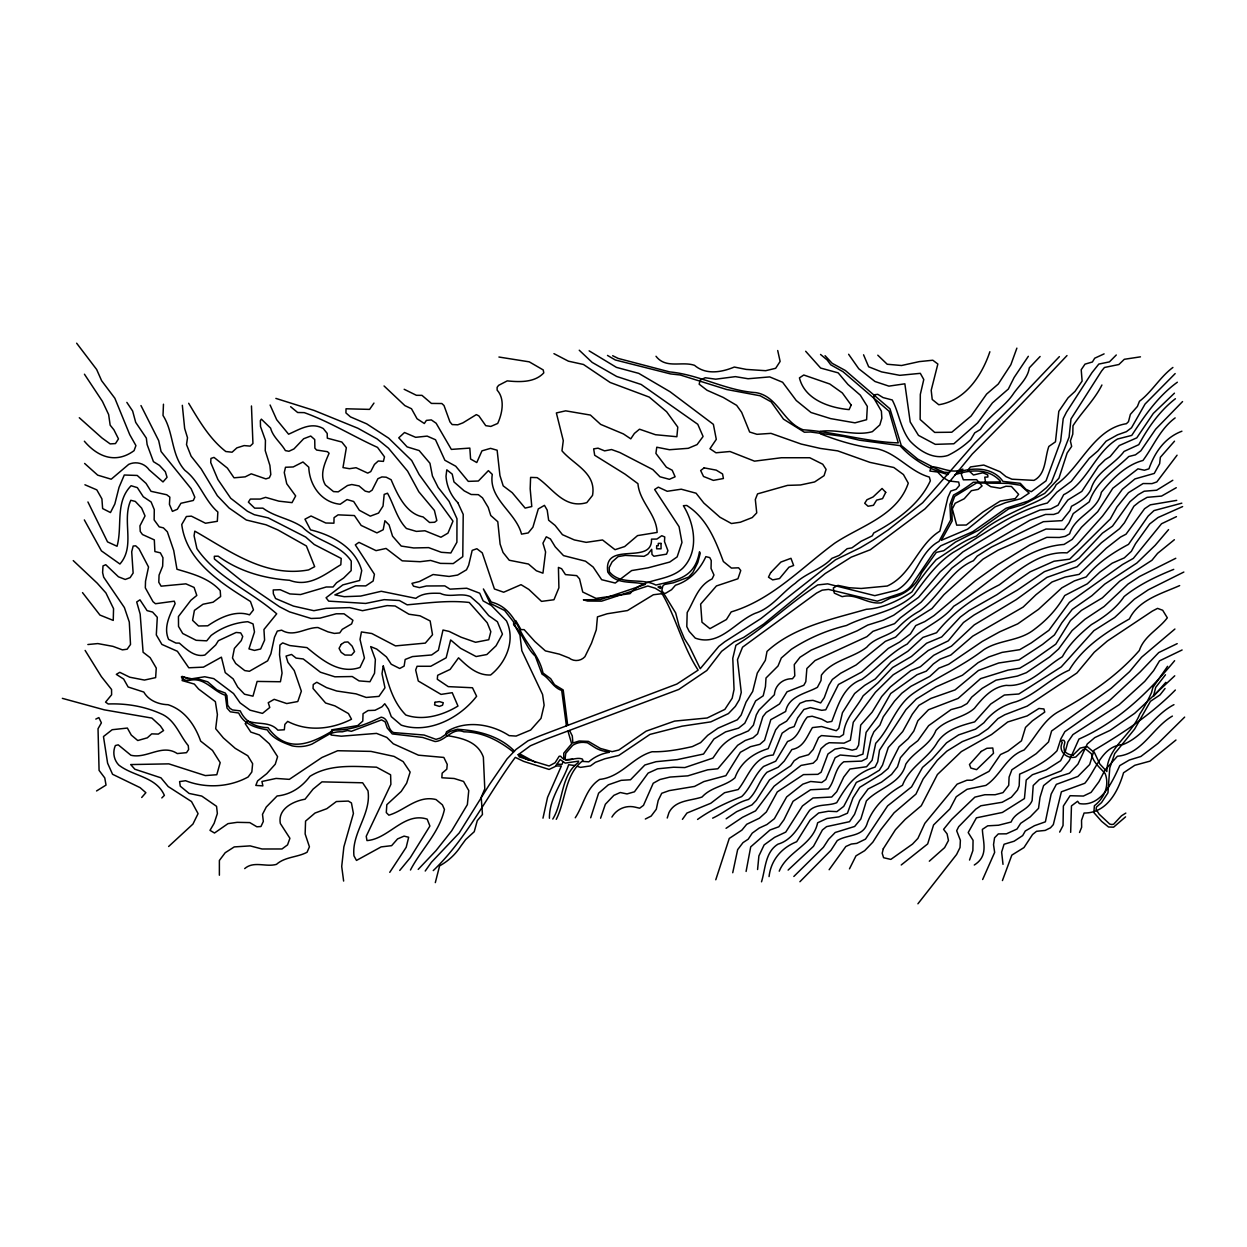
<?xml version="1.0" encoding="UTF-8"?>
<svg xmlns="http://www.w3.org/2000/svg" width="1247" height="1247" viewBox="0 0 1247 1247"><rect width="100%" height="100%" fill="white"/><g stroke="black" fill="none" stroke-linecap="round" stroke-linejoin="round"><path stroke-width="1.5" d="M1070.659 832.341L1071.454 805.905L1077.611 801.275L1079.325 803.567C1101.304 807.355 1112.246 781.744 1119.79 765.596L1129.346 760.015L1140.849 756.477L1158.011 743.399L1184.65 717.103M163.466 404.215L163.014 415.485C173.894 432.319 171.01 455.311 184.946 470.415C199.567 481.295 204.243 500.218 217.866 512.003L217.321 521.308L205.506 523.241L191.383 516.149L186.395 516.507L181.75 524.519C186.504 561.774 221.467 583.175 250.444 601.475L253.468 609.892L249.525 614.849C235.06 609.986 219.597 617.701 207.766 625.807L198.522 625.994L192.584 620.336L194.407 610.375L203.027 604.234L213.081 602.207L220.641 596.534L220.205 590.564C208.779 578.031 192.49 573.838 176.965 569.255L173.723 550.504L167.332 531.783L163.419 527.871L159.211 526.858L154.145 519.905L154.285 509.633L151.105 501.964L143.28 496.742L137.341 487.624L131.106 485.738C114.864 502.182 122.611 526.14 117.047 546.264L107.538 541.899L87.929 501.964M757.584 869.518L758.893 855.91L764.13 844.92L774.605 837.345L785.735 832.108L802.429 805.967L812.997 798.002L831.733 797.02L836.737 791.705L843.751 777.037L849.924 769.025L866.54 766.749L872.105 760.296L875.721 743.274C890.529 728.045 895.377 705.802 913.428 693.301C936.076 677.495 961.749 666.755 983.665 649.812C998.411 640.085 1017.334 641.27 1031.893 631.185C1045.345 621.505 1056.427 610.219 1064.72 595.536L1087.29 583.83L1099.838 572.155L1112.137 563.223L1124.295 557.877L1131.372 551.33L1135.518 543.723L1149.672 523.974L1157.98 517.552L1182.624 506.578M549.428 818.25C549.148 798.423 562.444 782.695 568.648 764.738L574.664 765.518M746.096 871.45L750.71 846.869L770.007 830.003L778.814 826.777L783.942 819.793L793.061 801.291L810.581 789.756L828.382 788.883C835.163 780.84 834.555 768.308 843.767 761.792L861.599 761.106L866.899 758.394L871.123 738.099L873.851 731.88L879.883 725.162L883.297 716.791L894.504 701.157L901.784 693.27L910.887 686.333L929.779 676.42L938.851 668.174L948.64 664.324L982.293 641.41L999.58 631.87L1017.708 623.874L1038.486 609.362L1061.789 587.883L1074.431 580.899L1086.262 576.893C1097.126 563.036 1112.885 552.67 1128.519 544.362L1148.144 516.087L1154.005 510.584L1181.813 503.165M732.737 872.729L737.647 849.643L742.994 842.629L748.184 839.215L752.237 833.136L759.189 828.086L766.921 824.532L774.371 818.702L786.67 796.911L802.865 784.145L810.644 781.479L821.742 782.493L825.81 779.562L835.147 757.708L840.197 755.012L856.299 756.446L862.94 754.139L866.104 732.348L877.218 717.368L890.717 693.503L916.981 674.752L926.287 671.151L933.333 663.965L940.067 659.18L950.822 655.034L972.738 636.141L1023.148 607.071L1035.992 594.725L1052.016 581.99L1065.125 577.08L1079.154 574.353L1106.292 548.197L1120.461 537.114L1126.041 534.184L1144.59 508.714L1150.358 504.832L1176.732 500.374M542.975 818.172L547.558 797.379L561.337 766.063L555.741 765.907M761.527 881.816C765.502 868.925 765.097 852.122 777.957 844.172C794.09 839.527 800.636 822.646 809.708 810.238C817.486 803.411 827.961 806.31 836.721 802.694C846.37 786.343 854.865 773.234 875.098 767.108L877.732 761.823L879.478 750.242L905.946 709.652L916.327 699.037L936.061 686.879L962.466 675.219L978.1 662.671L988.637 656.998L1002.089 652.384L1019.719 649.687L1031.285 642.906L1048.914 630.296L1069.443 602.332L1122.44 564.564L1133.336 558.391L1161.534 523.756L1176.451 516.648M435.312 882.627L439.614 865.839A58.796 58.796 0 0 0 460.782 846.214L465.645 839.59L474.234 831.718L477.274 820.651L482.464 814.478L481.202 797.332L484.787 788.868L483.368 757.147C477.585 741.03 461.094 738.006 446.769 735.527L445.849 734.202L446.473 731.833C465.302 719.862 491.115 723.79 509.15 735.636L516.102 736.073L530.661 730.025L541.011 718.366L544.128 705.194L542.57 694.485L521.838 650.731L519.968 635.113L514.684 625.308L515.759 620.616L520.997 629.626L524.13 629.626L534.885 641.535L545.391 650.887L559.373 654.161L569.1 658.011A11.582 11.582 0 0 0 584.937 656.67L591.468 643.281L596.284 629.797L597.453 616.875L607.149 613.773L627.49 610.547L653.366 594.757L665.742 593.198L671.572 589.691L675.469 585.217C689.685 580.868 700.035 569.427 705.864 556.645L709.777 557.612L711.242 560.542L711.039 568.461L713.97 574.992L712.115 578.904C698.024 585.576 694.47 600.243 687.191 612.526L686.801 626.602L689.155 631.325L695.265 638.121C719.613 646.912 735.231 621.583 755.261 613.275C771.737 607.99 781.666 592.917 795.29 583.253C806.123 572.95 821.929 569.178 831.858 558.375L839.215 555.398L847.181 548.696L851.872 547.885L861.038 541.307L872.277 535.82L873.726 532.968C896.079 521.012 919.585 504.443 930.356 480.765L929.342 477.055C909.671 471.6 896.842 452.91 876.516 448.671C856.923 446.473 838.576 440.924 820.432 433.847L820.308 431.368C837.672 428.828 855.395 436.403 872.354 431.665L879.852 424.9L881.847 418.119L881.395 411.151L873.601 397.762L874.552 394.769L877.763 394.317L883.094 397.59L892.229 399.96C899.181 413.116 900.521 429.217 910.185 441.235C919.74 451.165 933.567 459.956 947.829 455.467A91.842 91.842 0 0 0 970.727 439.614L974.733 432.865L980.391 429.467C988.887 415.875 1003.461 407.785 1012.642 394.863C1018.3 386.118 1027.746 378.776 1029.321 367.834L1040.107 356.502M590.688 817.798L598.607 793.17L608.38 784.799L621.146 780.341L630.514 779.765L644.87 764.988L656.031 761.699L677.152 759.641L703.526 754.045L713.923 739.035L725.583 731.895L738.567 728.123L744.771 723.244L755.651 700.876L763.195 695.81L765.455 686.598L766.001 678.009L778.019 666.007L781.323 657.98L791.362 649.282A176.715 176.715 0 0 1 846.495 625.495C868.8 614.257 895.408 612.324 914.098 594.601C925.492 579.138 936.746 563.208 953.098 552.499C984.039 534.636 1011.956 511.8 1047.386 503.009L1056.864 492.191L1071.313 481.326L1089.317 458.288L1097.952 450.868L1106.105 441.189L1117.53 434.829L1126.384 431.68L1131.512 427.768L1145.073 404.028L1175.157 373.601M769.056 876.579C770.989 859.962 781.542 847.804 796.677 841.709L810.114 820.167L818.671 812.966L828.413 811.236L836.893 811.626L843.736 806.373L856.346 782.399L867.818 777.224L879.353 770.225L882.533 765.097L888.285 747.514L902.719 731.568L912.305 714.188L918.977 705.334L930.886 698.414L955.062 689.903L978.427 670.481L998.691 662.999L1018.893 659.959L1042.586 644.403L1054.416 634.957L1061.852 622.767L1072.264 609.378L1091.858 595.723L1104.795 584.079L1136.843 563.052L1155.158 545.344L1168.564 529.616M715.778 879.774L729.261 838.436L741.903 830.112L746.704 824.298L759.439 818.172L766.328 812L777.286 791.923L803.473 774.605L817.861 774.34L821.149 772.205L827.961 753.983L835.022 749.073L842.473 747.81L852.215 750.164L856.486 748.995L858.606 745.16L860.695 725.099L872.121 712.177L881.738 696.481L890.374 686.879L910.715 670.715L920.426 666.709L933.707 655.298L951.461 646.149L974.281 624.856L1016.196 599.651L1046.966 577.361L1077.143 566.699L1101.413 542.757L1119.619 528.666L1124.389 522.852L1133.928 506.173L1139.15 501.995L1147.131 497.335L1161.565 496.072L1176.264 487.717M600.586 818.203L605.356 804.268L613.883 795.337L620.273 792.515L627.007 793.934L634.458 791.798L648.128 773.093L657.559 768.822L673.567 767.232L684.837 767.575L712.941 758.067L718.662 749.806A44.113 44.113 0 0 1 740.219 734.421L748.371 730.882L753.406 725.162L756.321 714.89L759.002 710.073L774.387 694.75C774.979 685.164 782.991 678.446 792.468 678.742L794.791 675.858L794.277 664.604L799.982 657.278L811.329 650.03L857.032 630.888L867.772 625.059L883.281 620.195L893.694 615.223L918.525 597.375L940.067 571.952L962.855 551.922L1012.408 521.838L1040.014 510.023L1050.691 509.01L1058.08 505.191L1063.691 494.685C1087.478 482.901 1094.539 452.91 1117.515 439.022L1131.762 435.39C1144.465 415.952 1158.042 396.125 1177.355 382.221M969.527 860.056L972.878 850.579L973.065 840.322L968.186 832.56L976.432 817.829L1002.37 812.452L1024.426 798.563L1026.219 780.014L1032.422 774.714L1046.139 769.945L1060.605 760.717L1065.374 751.146L1067.9 741.965L1072.919 734.608L1119.245 704.633L1144.73 681.408L1153.615 670.668L1159.523 660.863L1182.109 649.968M1016.882 348.131L1010.849 364.748L998.255 384.045L986.611 394.083L971.07 416.062L951.788 432.226L934.689 432.413L920.146 419.506L920.317 394.426L923.778 379.524L920.317 373.336L899.757 375.331L881.567 371.887L868.66 366.789L863.563 354.803M1002.432 880.569L1011.831 855.115L1023.958 847.586L1032.578 834.477L1036.538 831.297L1045.173 830.424L1050.473 827.805L1053.325 824.61L1061.384 791.798L1084.812 783.287C1096.362 769.555 1101.802 745.924 1123.017 744.521C1143.717 736.4 1154.426 714.718 1173.957 704.664M563.192 761.605L562.007 764.364L557.206 764.224M1079.528 832.497L1081.648 827.26L1081.539 820.261L1084.095 813.028C1106.713 813.215 1117.982 791.767 1123.547 772.766L1134.832 765.284L1149.921 761.153L1175.968 740.017M989.869 351.748C981.919 375.503 965.162 400.646 938.773 404.745L932.226 399.476L931.197 390.295L937.853 364.015L932.803 360.227L919.257 361.614L901.565 365.511L887.209 364.249L877.794 355.192M556.271 819.31C566.044 800.06 564.548 774.683 582.848 760.67L582.52 759.158C575.303 755.963 566.029 764.333 560.651 756.196L559.155 756.259L555.118 762.728L549.101 766.001L519.298 756.913L518.175 754.716L530.396 745.768L545.531 739.377L678.773 689.451L706.784 670.527L721.608 651.324L734.28 641.769L743.648 637.435L763.725 624.014L825.233 573.526L851.202 557.16L870.281 549.756L924.962 508.901L940.706 492.549L972.286 453.986A2850.065 2850.065 0 0 0 1048.898 374.708L1066.996 355.566M982.652 879.525L994.654 852.402L993.532 844.687L994.56 837.781L998.317 833.916L1006.438 833.822L1017.006 829.037L1020.669 823.332L1030.271 816.832L1038.533 808.337L1040.014 797.332L1043.599 785.579L1052.312 778.658L1069.458 773.218L1077.969 764.099L1087.259 743.976L1094.788 737.601L1110.235 730.29L1134.676 713.331L1174.752 675.796M575.257 817.783C583.83 804.814 585.841 788.291 599.651 779.422C621.318 777.084 632.447 757.272 652.087 751.738C665.836 752.05 678.929 749.587 692.334 746.594L700.596 742.635L707.75 735.294L717.991 728.17L737.336 719.784L741.139 715.077L746.049 702.108L752.689 691.446L757.288 673.084L765.346 660.318L767.014 651.433C793.638 626.836 832.388 619.135 866.4 609.284C882.923 608.333 898.23 600.649 911.869 591.982A249.4 249.4 0 0 1 936.248 559.607C949.216 551.642 961.827 541.385 976.292 536.101C988.902 523.958 1005.269 516.071 1021.184 508.527C1033.701 502.214 1049.709 498.317 1056.225 484.6C1080.744 467.438 1093.619 428.859 1126.415 423.699L1128.473 421.673L1130.374 414.378L1137.404 406.444L1139.446 401.3C1152.057 391.636 1159.913 377.186 1172.897 367.46M779.235 871.17C787.34 851.389 812.904 845.185 817.627 822.786L826.948 818.484L838.857 816.894L847.446 813.215L852.964 797.909L859.729 787.34L881.473 774.028L888.129 768.417L899.087 746.782L908.143 738.738L913.802 731.101L917.87 720.75L928.501 709.73L958.101 698.414L980.594 678.633L1008.075 670.091L1019.719 668.236L1032.859 660.318L1055.804 644.153L1070.456 620.507L1081.43 610.391L1102.332 597.89L1119.697 581.211L1151.963 560.246L1157.59 553.356L1174.378 539.717M849.488 868.832L855.988 855.847L864.654 850.688L872.822 842.193L880.647 829.879L894.068 812.81L915.953 794.105L923.154 778.954L937.323 760.249L946.816 751.193L962.294 741.622L978.599 735.247L988.123 728.653L997.959 718.615L1004.833 714.718L1027.169 706.145L1076.894 673.006L1094.227 652.259L1107.367 641.005L1152.368 611.077L1157.559 608.38L1162.687 610.266L1167.317 617.811C1158.525 629.532 1144.247 635.814 1139.337 650.482C1117.031 676.155 1088.662 695.14 1059.046 711.398C1042.726 720.283 1036.163 737.117 1024.083 750.008C1006.048 756.446 1000.811 775.509 985.878 785.407L967.064 789.289L956.262 796.755L949.887 808.929L933.567 824.968L927.674 843.923L901.222 864.982M552.795 819.061C563.488 801.556 560.604 775.821 577.891 762.852L578.67 761.138L565.203 763.102L560.168 759.532L555.196 766.531L549.101 769.446L523.709 761.403L515.292 757.365C487.437 794.916 467.313 837.984 433.255 870.593M1059.654 832.076L1063.036 825.545L1063.379 806.03L1070.097 795.711L1083.394 796.054L1091.078 792.391L1098.95 781.729L1104.904 770.194L1117.406 756.243C1142.236 754.045 1152.602 727.547 1172.398 716.074M667.239 818.016L668.969 812.576C675.375 799.982 690.448 800.948 702.045 797.02C711.133 786.904 725.411 786.28 734.966 777.785C740.593 762.26 753.25 753.219 768.214 748.652L775.665 729.869L779.375 725.318L786.608 721.171L799.966 703.292L805.998 700.939L812.95 700.362L820.666 702.934L824.267 697.681L828.834 685.258L832.357 679.459L840.665 673.24L856.112 664.978L885.386 641.348L895.611 637.108L910.933 621.785L932.008 608.505L943.963 594.648L982.995 559.139L998.13 550.145L1046.03 529.024L1064.252 529.414L1069.006 522.867L1073.246 513.593L1089.239 501.855C1096.175 481.669 1114.288 470.462 1128.753 456.542L1135.471 454.828L1140.818 450.837L1155.673 429.186L1182.561 401.565M1101.912 384.996C1094.43 400.069 1081.928 411.775 1072.981 425.773L1072.794 434.112L1070.394 440.955L1071.656 446.395L1067.151 452.988L1058.906 478.256L1044.737 493.36L1023.771 504.38L1008.558 508.932L978.459 530.334L955.483 542.055L943.745 550.691L936.31 552.39L921.455 573.121A41.899 41.899 0 0 1 890.794 597.905L881.239 602.784C867.304 604.686 856.284 593.058 842.193 596.658L834.274 593.104L833.339 587.929L837.922 585.373L849.082 587.727L861.194 588.475L887.241 586.028C911.51 574.992 917.652 544.814 939.864 531.128L947.876 497.553L950.76 491.053L956.09 489.338L959.426 485.457L958.678 482.059L948.796 480.968L942.779 477.367L937.65 472.036L929.872 471.054L931.384 466.659C942.031 467.251 952.007 474.421 962.84 469.121L961.359 474.452L963.354 479.83L976.604 479.659L982.09 485.94L978.147 489.385L971.429 490.663L964.243 498.738L955.186 503.258L952.318 508.901L956.698 525.143L966.316 525.018L983.213 511.847L1000.312 501.013L1015.307 498.566L1018.643 494.358L1011.426 486.47L1005.97 486.252L1000.203 488.247L990.757 486.689L985.66 483.368L984.771 477.149L987.873 477.009L987.764 474.889L982.917 472.753L973.471 474.998L967.984 469.948L970.493 466.939L983.774 465.053L999.985 471.709L1006.002 476.635L1011.941 479.207L1033.966 480.376C1046.202 474.234 1044.674 457.805 1048.852 446.442L1055.461 441.828L1058.797 411.354L1068.056 397.824L1075.054 391.355L1082.115 381.068L1081.211 369.736L1084.999 364.14L1092.388 361.989L1094.726 358.201L1104.094 353.883M410.466 870.016C421.221 849.347 439.178 832.918 444.446 809.459L442.404 804.845L436.014 799.545C417.527 794.994 404.885 810.503 388.861 815.164L386.289 812.576L386.819 804.705L401.222 791.424L406.662 783.163L410.138 772.064L403.171 761.621L394.036 756.399L370.951 751.395L337.656 750.725L321.944 757.49L289.32 779.359L276.117 778.424L261.932 781.479L262.883 785.875L255.806 785.423L257.599 780.903L266.764 773.654L275.26 764.208L277.598 756.68L269.258 743.711L259.376 734.935L250.818 732.083L245.207 723.634L247.685 721C257.474 724.897 269.929 721.156 277.863 730.15L284.332 729.776L284.862 724.382L287.683 721.405C307.884 731.942 331.531 729.324 351.514 719.223L348.443 713.565L334.897 705.88L325.576 702.996L313.044 688.469L313.231 684.541L316.785 682.249L326.589 687.627L336.737 691.009L356.05 693.862L366.197 697.447L378.963 696.387L384.964 687.783L382.018 673.754L383.25 665.727C388.222 683.231 392.291 701.282 405.836 715.014C423.263 721.062 442.888 715.248 457.976 706.051L452.225 692.693L441.033 694.392L418.275 681.002L415.672 669.998L417.075 666.272L430.761 666.272L446.161 657.793L450.635 639.945L460.517 648.284L476.105 656.546L486.86 654.519L496.057 645.79L502.447 634.115L497.413 621.739L488.699 615.582L479.3 604.327L470.478 596.596C460.346 592.356 450.027 598.077 440.191 593.338C431.852 593.073 422.733 592.886 415.843 598.342L381.255 591.281L360.71 596.066L344.203 596.69L334.851 594.881L355.644 585.794L365.761 585.903L373.165 581.008L374.427 574.244L355.317 544.877L358.949 542.351L376.048 550.644L386.056 548.446L402.204 560.838L420.036 561.711L430.636 560.433L440.409 563.379L453.222 563.582L462.777 556.63L463.214 514.388L457.789 502.619M389.765 872.339L406.195 847.305L408.657 837.251L404.075 836.129L397.575 838.904L391.62 845.669L381.146 846.9L356.486 860.43L353.961 855.847C351.483 832.84 371.512 814.088 367.99 790.801L362.643 782.789L321.96 781.869L313.059 789.148L305.032 799.233C293.076 801.213 277.551 808.96 280.341 823.488L289.912 838.296L287.543 844.874L281.993 848.973L262.041 848.989L250.148 845.887L234.249 846.916L225.193 852.73L219.378 860.477L219.378 875.223M1167.582 666.319L1152.867 687.487L1151.511 692.584A159.756 159.756 0 0 1 1139.68 714.282C1131.481 735.356 1107.055 747.483 1106.853 771.519L1099.76 763.928L1094.585 752.876L1087.072 746.485L1080.12 748.122L1073.043 755.121M1028.339 356.299L1014.138 377.451L1008.34 389.033L992.394 402.937L977.617 422.92L953.846 443.776L935.297 444.353L918.478 435.374L910.201 421.954L904.854 383.811L888.908 386.134L875.004 381.504L858.762 368.753L848.615 354.273M373.96 403.077L369.595 409.39L346.027 408.782L345.933 412.944L350.501 416.919L366.665 423.84L388.674 438.165L411.697 460.517L419.132 474.515L452.988 521.137L447.954 533.139L440.939 537.239L424.931 530.77L416.373 531.393L406.428 528.479C396.92 518.643 394.021 504.973 387.505 493.22L384.185 494.404L383.032 506.064L378.542 513.078L370.297 516.149L359.354 510.288L353.68 501.512L347.04 499.548L340.197 504.24C321.352 502.447 309.412 485.254 308.773 467.189L302.959 461.982L293.216 466.955L285.501 467.266L284.269 472.551L286.732 483.727L295.664 495.932L292.016 502.635L278.86 501.154L265.595 497.35L260.187 499.065L250.351 499.065L248.387 502.12L254.669 508.153L262.914 508.153C274.948 517.053 290.302 518.674 302.46 527.107C316.66 541.634 339.558 543.458 351.264 561.119L351.155 570.643L343.595 578.078L336.534 582.785L333.058 586.994L326.246 586.994L300.574 594.554L289.881 593.931L280.185 589.706L273.218 589.956L273.358 593.775L275.587 598.529L293.481 606.104L313.87 610.703L326.184 608.349L349.784 607.601L362.487 610.703L387.1 605.606L395.143 605.995L408.938 614.225L420.052 615.831L430.153 620.944L432.522 634.723L425.321 643.109L395.486 645.899L371.824 633.523L361.427 631.933L360.024 639.415L364.436 658.026L360.024 667.441C339.106 674.643 321.851 659.741 306.933 647.614L289.756 645.541L282.679 642.891L279.92 645.026L279.531 654.846L282.056 673.084L280.419 681.75L257.131 681.423L252.97 696.169L244.506 694.22L237.709 687.097L233.158 678.898L225.224 672.601L221.405 657.169L203.448 667.145L188.78 667.784L177.401 651.293L161.892 644.418L156.311 634.926L157.293 617.281L152.586 612.059L147.084 610.625L139.96 599.838L136.702 601.989L140.163 614.085L143.093 652.243L150.139 657.668L156.265 668.049L155.641 677.62L144.434 680.067L129.766 677.215L119.774 672.32L116.314 674.362L123.656 679.054L128.129 686.988L143.795 692.054C148.674 700.58 158.572 704.43 168.033 704.711C184.79 710.151 195.015 725.146 200.658 741.108L212.504 750.429L220.189 762.634L216.791 774.73L205.334 775.587L168.844 763.865L130.701 764.567L134.863 769.228L160.957 777.832L168.205 786.561L191.492 801.54L198.07 813.621L192.942 824.064L168.626 846.495M425.211 871.029L431.415 862.285L459.192 832.98L489.229 784.877L507.108 758.831L516.087 749.385L528.027 740.796L540.154 735.792L676.887 684.042L698.133 670.138C682.015 645.432 676.092 616.735 660.926 591.717L655.221 588.225L647.848 585.996L601.631 601.148L587.524 601.038L583.393 599.807L600.711 599.511L645.385 584.407C632.884 580.666 616.096 585.295 607.788 572.061C602.987 539.904 652.493 566.013 651.495 539.14L656.92 539.047L661.767 535.711L664.76 536.974L664.48 541.525L667.924 550.644L666.522 554.151L653.896 556.256L652.01 554.463L651.698 549.335L647.817 554.245L644.029 556.333L625.246 555.398L618.091 556.614L612.121 561.867L609.206 567.572L609.378 571.812C620.897 585.965 641.192 577.221 655.891 585.061C678.103 579.855 694.782 577.673 699.505 551.751L700.222 553.341L697.806 562.537L692.942 572.373L688.734 577.065L673.458 582.77L664.464 584.484L662.796 586.09L661.845 590.361L675.671 612.947L679.038 625.854L684.4 638.698L689.42 646.476L700.237 668.719L718.88 646.336L724.756 641.769L760.826 618.637L835.474 559.794L860.399 547.667L872.76 540.325L888.145 529.944L922.686 502.728L974.718 443.153L1013.64 404.558L1059.389 356.626M682.421 819.341L686.926 813.06L710.759 803.286L724.554 792.718L738.208 789.538C748.481 776.663 753.484 756.415 773.249 755.027L782.134 733.127L789.32 728.201L794.152 726.596L797.659 717.991L803.91 709.465L810.301 707.61L821.742 710.322L825.779 709.792L838.483 684.478L861.724 672.055L888.332 648.378L899.617 642.065L910.404 633.975L915.766 625.558L924.806 621.567L934.019 615.597L975.419 580.728L997.974 564.579L1029.866 544.892L1046.81 537.348L1059.42 537.473L1065.312 536.319L1069.661 533.794C1075.039 515.744 1097.469 511.535 1101.35 492.347C1112.137 478.91 1125.994 464.913 1142.969 460.47C1153.522 446.192 1160.209 428.906 1175.142 417.916M829.13 869.72L845.856 846.495L851.28 844.048L856.767 843.377L865.496 839.122L887.661 805.843L911.588 786.857L922.515 767.419L932.195 758.987L946.535 742.838L958.631 734.904L975.606 729.136L983.977 722.699A58.141 58.141 0 0 1 1015.931 701.765C1035.291 695.078 1050.052 678.446 1069.147 670.185C1083.082 646.897 1106.37 632.058 1129.408 618.948C1138.433 599.901 1161.799 593.525 1179.662 585.591M1177.059 455.202L1156.811 481.934L1151.979 483.618L1143.094 483.54L1128.488 492.674L1117 506.937L1110.313 518.939L1069.739 559.139L1054.058 561.212L1030.084 571.859L996.977 594.679L969.137 610.5L960.346 617.031L941.703 636.936L926.583 643.249L911.448 656.468L892.509 667.566L877.935 682.935L863.111 695.842C856.221 708.655 844.453 718.724 843.518 734.53L839.605 737.008L821.477 735.574L818.546 737.647L813.184 749.478L808.586 754.716L799.233 757.365L794.168 760.732L790.692 765.829L769.555 779.858L756.196 800.465L751.925 804.923L736.65 811.672L726.144 818.827M1165.477 674.767L1155.688 687.393L1153.444 696.403L1165.836 682.343M917.917 903.794L956.589 854.491L960.019 847.539L960.377 840.291L956.667 830.72L958.694 826.683L975.809 809.132L980.843 805.78L1002.136 802.273L1011.364 797.238L1017.49 790.084L1019.173 785.844L1019.641 774.138C1033.202 768.23 1046.685 761.652 1057.035 750.756L1060.885 738.848L1064.86 731.662L1110.157 699.941L1140.101 671.993L1158.744 652.571L1177.199 643.639M399.741 870.437L410.263 857.718L429.903 826.044L427.175 819.139C404.012 811.626 388.705 839.06 366.977 840.572L366.228 836.301L390.888 784.347L390.607 774.792L376.516 767.186C354.008 766.422 329.863 763.819 309.895 776.367C301.852 787.106 290.691 794.682 277.115 795.976L266.266 807.027L262.494 814.338L263.335 821.43L260.95 826.527L256.882 826.792L249.79 822.599L237.179 822.334L227.983 823.644L214.5 833.012L209.995 830.346L214.141 823.332L217.352 813.543L216.557 806.326L201.749 796.069L189.092 793.435L180.269 786.187L179.599 781.588L185.6 780.731C205.724 788.494 229.136 787.371 248.137 776.975L251.832 771.971L252.627 763.678L247.779 755.744L235.231 748.356L223.353 737.928L215.684 728.684L217.399 714.562L215.372 701.656L198.569 689.03L194.345 684.073L182.14 680.581L182.904 676.934L191.711 678.789L204.757 676.762L213.767 678.633L233.548 693.535L240.079 702.887L250.086 710.182L262.478 713.393L269.773 707.47L268.245 702.716L274.184 699.318L286.748 703.557L297.784 701.531L301.353 691.181L294.23 670.527L287.932 662.36L286.062 656.078L291.517 654.457L296.1 658.104L303.239 658.962L320.432 672.227L334.897 676.809L352.231 676.529L359.058 680.893L369.938 681.735L374.536 673.24L375.378 659.476L370.686 646.616L376.75 649.095L386.445 656.92L391.215 664.23L399.71 668.486L404.137 666.101L405.166 659.476L412.476 656.577L431.633 654.971L438.398 650.233L442.997 630.031L449.138 631.418L461.063 637.201L475.575 642.283L488.762 639.727L490.819 631.668L487.218 622.767L469.231 602.472C448.219 600.103 427.752 603.018 407.177 604.826L399.399 600.508L384.185 599.651L365.683 603.439L328.662 601.132L326.075 597.749L342.816 584.905L359.65 580.463L361.724 570.612C355.379 547.558 332.248 535.15 310.55 529.866L304.954 519.188L311.049 515.993L325.779 523.007L333.931 523.179L334.04 517.661L338.093 514.855L354.397 515.557L361.162 525.423L376.937 532.89L383.188 529.757L384.918 520.747L389.08 524.909L392.556 536.179L401.222 546.061L413.708 547.963L428.625 547.62L441.298 552.296L450.837 552.982L456.901 542.242L456.979 518.736L449.107 501.372L438.165 487.468L432.428 476.011L429.95 463.26L419.148 450.557L407.114 446.894L398.759 437.837L404.511 432.522L415.656 437.323L427.16 436.107L435.515 439.755L444.883 460.268L455.732 466.222L468.28 481.373L478.38 481.015L488.388 470.633L492.284 474.39C488.356 499.112 515.915 512.065 521.527 534.121L528.214 532.937L532.921 527.169L538.299 508.916L544.456 505.362L547.199 510.117L548.649 520.202L555.102 525.423L562.444 534.682L574.321 539.92L586.199 542.351L602.535 539.967L615.02 549.693L624.669 546.56L637.56 535.602L657.122 532.422C656.421 513.998 639.477 501.964 637.934 483.665L625.106 474.187L594.694 455.264L593.666 448.873L598.03 448.172L604.592 450.868L611.544 449.543L619.821 452.521L652.836 469.589L659.99 476.775L669.374 479.316L675.11 476.775L672.211 470.244L666.381 467.189L655.906 453.394L656.779 447.221L669.483 449.731L688.235 448.312L697.073 444.602L703.09 436.481L697.774 424.292L641.145 384.466L616.688 376.469L592.169 362.409L579.247 350.22M1116.283 354.99L1109.44 361.879L1098.81 364.077L1091.967 372.65L1066.45 412.211L1063.223 418.618L1060.651 441.111L1046.015 480.874L1031.238 491.723L1025.86 489.276L1020.342 483.337L1002.978 481.404C992.347 466.456 972.192 467.344 956.667 472.551M141.706 797.472L145.868 792.687L140.1 787.652L112.557 774.278L107.601 763.18L103.47 736.556L112.183 729.713L127.365 728.061L131.309 735.122L137.762 740.531L147.333 737.819L151.698 733.875L158.353 734.078L163.56 730.555L160.38 725.894L151.9 718.085L104.312 709.839L62.35 698.351M1174.518 441.173L1160.349 457.306L1159.632 463.681L1154.254 473.439L1134.988 478.91L1122.347 489.323L1102.535 516.087L1077.018 544.752L1067.089 552.889C1040.45 551.003 1019.267 569.973 999.268 584.859C975.59 596.83 953.16 611.7 936.559 632.728L922.905 637.42L907.863 651.246L891.106 661.923L875.238 679.007L864.717 685.367L854.631 693.519L842.442 712.723L838.763 728.342L836.269 730.726L821.602 726.533L812.436 727.578C806.903 736.385 803.863 747.374 791.861 749.541L784.238 761.106L778.237 767.186L766.936 772.283C759.174 780.263 756.898 792.001 748.543 799.436C735.013 802.959 725.021 812.389 712.645 818.157M974.281 865.013C988.824 855.878 983.01 842.473 982.355 829.395L987.702 825.826L998.504 825.233L1011.13 822.022C1015.167 811.813 1027.949 810.612 1032.111 800.621L1033.217 785.501L1039.312 779.609L1061.057 770.927L1069.287 760.639L1078.967 739.066C1117.639 722.013 1148.035 692.864 1174.627 660.692M418.197 869.393L436.014 850.641L451.71 830.783L467.36 804.642L468.763 790.582L463.557 781.433L454.126 778.487L441.859 777.769L442.139 773.171L446.816 769.165L447.237 764.364L443.838 757.443L418.478 755.183L393.304 743.804L386.773 737.413L376.547 733.392L341.273 736.198L331.11 735.044L331.702 729.838L357.686 725.583L362.783 721.093L363.048 713.689L368.052 710.556L375.004 710.276L381.987 706.8L384.762 703.744L388.518 709.216L391.293 716.635L401.238 725.13C428.859 734.296 459.847 717.945 476.619 696.262L472.473 687.752L448.234 686.629L437.292 679.256L437.666 675.282L450.105 669.421L458.553 657.824C467.531 666.397 476.993 675.531 490.601 675.001C506.376 662.453 515.681 640.085 506.469 620.881L491.349 605.481L483.15 600.914L479.736 593.229L466.752 588.241L450.011 589.145L444.789 585.887L426.443 585.981L419.428 587.618L413.521 586.168L411.962 583.347L419.428 581.523L433.099 574.524L449.091 576.441L457.602 575.054L466.487 569.801L468.669 565.234L472.177 550.379L476.853 548.727L482.262 552.857L494.435 588.974L503.679 592.231L521.028 584.672L528.822 589.41L541.51 601.381L553.964 599.745L558.905 587.773L558.422 567.401L561.602 568.726L565.468 574.602L576.706 575.631L579.543 578.873L582.739 592.029L596.05 598.389L630.078 593.634C643.031 577.501 667.691 582.318 682.795 568.18C699.349 551.221 694.704 524.176 683.372 505.69L686.77 505.471C706.753 518.144 715.419 540.232 723.369 561.524L731.443 568.086L738.614 567.806L740.765 570.503L737.928 578.764L716.433 585.95L700.643 604.109L701.983 622.222L709.933 628.659L726.409 619.541L731.21 611.903C771.955 599.745 801.416 567.744 834.679 543.209C860.82 525.766 897.326 515.853 908.268 483.15L903.436 474.561L893.818 467.5L869.892 462.356L837.688 450.868L820.401 448.437L801.182 444.057L770.958 433.364L756.976 434.315L749.65 432.023L741.669 412.352L736.65 405.353L723.229 397.434L707.08 390.28L699.162 384.185L700.191 380.086L705.21 377.747L715.716 379.182L735.387 376.641L748.075 378.745L769.68 376.906L782.602 382.252L796.256 400.521L811.033 412.508L830.596 418.602L854.974 422.842L866.603 419.709L867.335 406.428L860.321 395.174L847.96 384.466L838.171 372.853L820.635 368.052L805.671 351.264M799.904 881.738L830.923 850.345L837.236 840.618C847.617 834.025 863.563 837.438 867.507 822.443C873.695 806.045 887.505 793.684 902.501 785.267C909.39 766.734 928.251 758.644 937.495 742.059C945.849 729.635 960.969 725.52 974.655 721.888L990.726 704.025L1004.349 695.031L1018.83 694.002L1061.259 666.88L1093.931 630.639L1114.678 617.483L1134.427 599.121L1148.347 589.769L1183.839 572.046M161.814 797.94L164.386 795.368C156.046 776.46 133.273 776.46 118.746 765.019A17.785 17.785 0 0 1 115.363 745.55L118.231 744.833L130.919 755.246C146.772 759.111 162.032 743.43 177.277 753.562L186.52 752.674L188.64 749.478L188.25 745.612C179.693 735.371 175.593 721.187 162.905 714.656C145.665 706.535 127.194 703.292 108.208 703.978L105.559 702.139L111.606 694.782L111.56 689.482L101.35 676.591L85.123 650.42M793.84 876.47L823.41 847.274L828.585 839.325L835.209 832.482L854.647 826.465L860.851 818.967L866.4 800.886C878.995 787.652 900.833 783.927 905.79 764.177C914.347 751.021 929.732 745.877 935.951 730.399C946.395 718.786 963.245 718.319 974.468 708.296C982.667 697.961 992.363 686.941 1006.267 685.367C1028.946 687.315 1044.55 667.176 1062.35 656.764C1069.303 643.842 1080.183 633.741 1091.437 624.591C1103.844 617.296 1115.956 608.598 1124.139 596.549C1138.947 584.594 1156.203 576.488 1173.739 569.365M1165.057 688.5L1159.991 694.922L1150.451 701.313L1134.599 729.121L1114.693 753.593L1109.752 768.012L1107.959 792.78L1101.522 802.616L1096.425 807.09L1096.066 809.319L1099.168 814.197L1109.721 824.08L1111.747 824.501L1113.587 824.267L1121.474 815.819L1125.823 813.091M788.12 870.094L813.496 846.308L822.412 829.956L826.59 826.636L849.519 821.695L854.569 814.291L859.651 800.512L868.068 788.992L881.567 782.103L891.558 774.434L897.513 766.765L900.396 757.74L909.718 747.093L917.87 740.702L928.625 725.66L951.056 709.605L961.281 706.815L967.08 703.557L971.662 697.167L982.168 688.36L996.057 680.145L1017.303 676.108L1026.375 672.679L1049.693 656.92L1058.547 649.048L1072.108 630.546L1084.906 619.307L1104.109 606.51L1128.036 584.079L1139.509 576.519L1175.781 558.282M1174.456 393.164L1153.304 413.427L1136.781 437.853L1119.307 445.522L1110.173 456.542L1105.216 459.66L1098.389 466.347L1081.819 491.396L1067.9 500L1058.376 512.844L1053.668 514.45L1045.516 514.45L1030.022 520.186L966.16 557.315L951.975 568.009L921.097 602.223L900.365 617.857L894.567 623.656L872.962 631.341L866.883 636.671L815.086 660.52L806.871 668.517L805.796 681.719L803.801 685.289L787.013 691.804L779.5 703.963L766.235 712.427L762.852 716.651L757.599 733.782L753.048 737.788L745.27 740.469L737.663 745.285L717.836 768.76L707.719 769.804L687.814 775.852L669.982 777.068L659.928 779.515L653.225 783.241L643.483 805.359L639.649 808.212L634.972 807.105A21.105 21.105 0 0 0 611.918 817.081M929.311 861.194L944.634 847.617L948.468 840.478L947.081 833.869L943.589 829.349L951.601 819.435L974.889 797.129L984.865 794.729L995.137 794.729L1002.978 792.64L1008.714 785.329L1009.104 777.084L1011.894 769.758L1036.195 753.702L1048.509 741.981L1051.595 730.991L1111.217 688.266L1129.548 671.697L1141.551 657.247L1174.908 629.034M1175.407 398.728C1159.726 410.824 1148.222 427.409 1138.776 444.665L1124.061 451.445C1113.992 465.037 1095.521 472.083 1090.798 489.744C1086.792 497.787 1079.138 502.214 1071.5 506.282L1069.988 510.553L1061.945 520.654L1043.365 521.682L991.381 547.106L977.289 556.053L973.408 560.729C950.354 570.3 939.194 596.923 919.6 611.03A88.864 88.864 0 0 0 897.388 628.426C888.55 636.375 874.958 637.342 866.821 647.146C852.699 658.182 832.357 660.068 821.399 675.141L820.994 680.55L817.409 687.331C805.858 693.644 788.572 695.982 785.641 711.491L770.817 719.644L764.567 740.25L759.891 744.319L750.476 746.688L740.391 752.268L725.879 775.665L703.838 781.588L694.563 786.421L669.234 790.614L661.736 793.279L658.182 800.48L656.296 809.256L651.168 816.068L645.338 819.03M1175.344 690.027C1151.386 714.328 1123.095 733.096 1094.055 750.226L1089.675 764.52L1077.891 776.46L1056.349 784.363L1051.143 794.105L1045.391 821.82L1034.464 825.701L1025.299 830.985L1022.68 835.584L1014.092 841.226L1004.053 844.266L1001.637 852.106L1003.009 864.342M1125.573 816.863L1113.602 827.166L1108.521 826.995L1101.6 821.321L1093.837 812.561L1094.398 805.718C1104.203 798.236 1109.768 785.407 1105.138 773.53C1099.807 767.497 1092.902 762.26 1091.421 753.765L1085.95 749.213L1083.331 749.431L1075.787 756.976C1067.214 759.532 1057.612 751.24 1062.288 742.651L1061.446 741.404L1062.288 740.172L1063.909 740.391L1064.891 742.121L1063.862 746.75L1064.439 751.021M697.556 819.435C711.071 809.739 726.331 802.772 741.7 796.568C750.694 787.995 754.217 775.088 763.538 766.484L775.712 761.2L787.558 741.482C799.452 737.694 800.278 725.006 807.37 717.025L812.156 716.246L821.617 719.114L827.322 722.216L831.827 721.421C838.062 705.366 843.471 685.959 861.771 679.475C877.529 668.267 889.89 653.101 907.302 644.013C920.13 627.974 940.737 622.58 953.706 606.26C989.198 584.734 1020.607 547.62 1064.018 544.456L1072.233 539.374L1081.461 527.294L1097.687 511.722L1112.807 488.263L1137.965 468.841L1144.387 470.228L1148.939 468.841C1154.769 452.334 1164.823 437.619 1181.907 431.213M726.066 828.32L742.448 817.346L755.542 810.877L774.106 786.218L801.088 765.409L813.153 763.18L816.925 759.532L821.009 748.621L825.904 744.334L829.193 742.713L844.048 743.134L850.329 740.25L853.275 722.247L875.41 692.288L893.195 674.798L912.757 662.936L928.236 650.482L948.234 640.88L963.479 622.502L974.078 615.005L1017.318 590.143L1044.456 571.64L1075.117 560.791L1079.014 558.079L1102.395 533.186L1112.495 526.125L1129.953 501.715L1138.262 494.638L1144.185 491.224L1156.639 490.227L1172.803 480.266M96.549 790.957L106.026 785.08L104.764 777.925L99.074 770.365L98.03 728.747L101.397 722.855L98.872 717.602L95.801 719.083M244.693 868.598C253.78 860.633 265.938 867.398 276.46 864.358C285.127 856.658 297.425 857.422 307.058 852.262L309.427 846.807L305.141 833.962L305.562 821.118L315.023 813.044L326.808 808.695L336.378 801.54L348.349 801.073L351.436 802.943L353.415 813.48L343.876 846.838L341.709 866.462L343.626 881.052M1140.459 356.845L1124.326 359.292L1118.886 364.514L1104.437 367.491L1101.569 371.029L1070.986 418.961L1069.1 437.089L1051.439 482.34L1046.373 487.748L1034.246 497.709L1028.245 501.013L1006.033 508.277L972.847 531.643L940.768 545.812L933.676 552.546L913.942 581.694A25.189 25.189 0 0 1 901.441 593.073L877.296 601.179L828.507 589.41L822.178 590.158L816.567 593.073L742.542 647.193L737.491 659.679L741.264 692.412L739.346 699.723L735.325 706.41L728.419 713.58L710.79 721.873L682.078 726.175L649.968 734.405L618.777 755.448L604.857 758.784L595.458 762.291L590.47 765.907L580.494 767.373L577.33 766.359M565.577 759.766L572.576 759.111M954.797 474.78C969.979 469.667 988.325 467.89 1000.203 481.046L1000.515 481.903L973.252 482.277A143.483 143.483 0 0 1 953.519 495.059L949.918 504.536L950.666 519.968L939.007 541.385C919.179 551.907 916.545 579.2 896.687 590.252L874.802 595.661L827.649 583.845L817.72 584.937C789.211 603.408 764.941 627.522 735.901 645.276L732.784 658.291L734.047 689.482L732.176 698.226L724.866 709.387L707.158 717.991L674.596 721.093L646.149 731.147L618.761 750.055L612.106 751.645L600.415 748.434L588.397 741.388L579.138 741.014L572.887 743.009L572.295 735.933L569.614 730.555M87.867 644.528L97.796 643.577L112.916 646.351L122.409 649.858L127.163 649.204L130.514 644.45L129.298 622.05L124.388 607.554L103.672 577.158L102.613 572.591L103.002 565.92L105.761 564.72L118.449 576.8L125.23 579.465L130.124 577.626L133.133 573.059L131.699 551.735L133.18 546.046L135.705 545.812L139.025 548.851L148.533 567.011L145.525 581.164L145.322 587.851L153.022 601.709L155.485 603.735L174.268 601.179L175.126 603.595C170.06 614.724 163.123 627.116 168.594 639.384L175.889 643.062L179.334 643.109C186.458 649.297 194.594 657.465 204.867 655.049L215.684 644.995L218.381 640.693L236.119 632.463L240.687 632.884L242.729 636.5L241.295 640.584L234.389 648.409L232.488 658.011L235.683 663.498L244.755 670.59L249.416 671.276L267.637 660.832L270.911 653.74L274.465 637.279L277.302 631.091L281.651 630.171C293.762 637.653 305.64 627.475 317.923 627.522L328.039 631.87L334.336 633.414L339.714 632.93L342.27 629.33L351.607 623.89L352.917 620.273L344.047 613.805L336.222 613.789L319.949 618.138L311.142 618.481L289.475 611.856L279.531 606.759L242.308 581.383L214.406 558.999L214.328 556.271L218.163 556.162C239.393 571.485 263.647 578.343 289.522 580.276C309.583 587.805 324.984 574.072 340.821 564.735L341.21 558.453L314.26 544.518L305.702 537.067L268.105 517.832L254.372 514.73L247.452 511.27L230.711 498.254L217.913 479.549L210.712 462.543L210.961 458.428L214.016 457.4L227.375 468.093L234.031 477.819L245.176 476.853L251.239 473.829L265.845 478.895L269.336 477.788L270.802 474.561L269.898 465.412L265.237 450.65L265.44 440.316L260.514 426.536L260.358 420.691L261.356 419.148L270.583 428.095C272.999 437.167 280.824 442.685 285.376 450.603L288.914 451.274L293.965 448.92L303.66 438.741L310.737 436.045L314.727 439.552L314.883 448.156L316.613 450.042L327.431 451.679L329.083 453.238C324.89 463.089 319.201 474.702 325.373 484.943L333.526 491.599L338.218 491.848L347.508 485.519L351.794 484.522L359.027 485.925L365.215 491.131L369.174 492.097L372.12 490.149L377.903 478.692L381.894 476.931L386.196 477.196L391.122 479.736C397.263 494.124 405.883 513.764 423.076 516.928L429.56 522.493L434.642 522.259L436.84 520.545L434.408 510.428L418.821 491.77L407.613 471.148L388.487 448.187L377.093 438.913L357.873 428.235L314.088 410.434L275.868 398.401M949.591 472.535L944.166 472.239L937.167 469.293L917.73 459.114L901.254 445.46L889.984 408.829L845.388 370.515L832.17 363.313L825.062 355.691M948.001 474.561C929.763 469.651 912.695 459.8 900.022 445.631L859.557 440.222L843.798 436.497L810.488 431.992L804.393 432.21L783.49 419.148L771.067 401.815L760.249 395.798L726.642 389.5L680.239 374.988L670.652 373.944L615.317 359.978L607.492 355.426M498.925 357.032L529.258 361.848L543.24 369.954L543.786 372.884C534.62 382.72 519.609 382.128 507.248 380.881L498.613 385.354L497.117 387.334L497.148 390.155C505.16 398.962 502.276 413.568 497.693 423.45L490.835 426.427L485.738 425.663L478.895 415.921L476.354 414.612L462.918 422.858L457.774 424.806L452.178 424.572L449.949 421.891L444.01 405.54L441.843 403.529L431.415 403.42L421.969 395.361L416.389 395.299L404.168 389.282M582.178 761.371L588.787 761.823A40.933 40.933 0 0 1 609.284 752.315L607.242 751.645A28.899 28.899 0 0 1 593.666 746.766L587.431 742.76L583.612 742.355A18.191 18.191 0 0 0 572.669 745.363L565.748 753.375L565 759.563M84.921 484.771L96.798 489.868L101.911 498.878L102.628 508.558L110.469 512.548L114.833 503.991L119.042 487.328L124.295 475.013L137.217 475.45L146.055 483.384L150.996 491.302L166.724 494.747L169.857 497.148L169.436 504.365L172.413 511.364L177.355 509.259L180.94 503.274L193.332 500.468L194.828 497.194L191.134 488.73L161.081 451.539L158.696 440.674L140.973 405.556M612.667 355.722L618.278 358.45L669.717 371.918C699.38 374.614 726.019 390.732 755.947 392.634C777.941 396.219 782.742 422.094 803.13 429.779C835.163 431.914 866.088 441.906 898.261 442.888L889.111 411.261L843.034 371.715L830.751 364.81L827.135 359.962L820.542 354.46M528.79 760.311L518.175 754.716M553.949 353.649L568.414 361.178L583.471 364.483L610.142 382.47L649.235 397.092L666.631 411.744L677.776 427.098L676.872 436.731L655.486 434.72L639.508 429.202L634.396 433.426L630.779 438.835L623.406 433.925L600.649 424.385L590.408 415.064L565.655 410.84L556.365 412.944L563.285 440.643L561.976 450.822C573.885 464.772 596.565 472.862 592.528 495.386L586.807 502.619C564.003 509.29 552.748 488.091 537.145 477.632L530.598 477.398L530.178 488.777L531.783 506.547L525.127 508.09L512.221 492.69L503.196 485.862L499.938 475.528L497.132 450.229L490.554 448.359L481.95 450.853L476.775 462.528L470.587 459.021L469.823 448.094L451.352 449.403L436.138 423.232L431.322 419.912L426.38 420.395L424.339 423.512L417.044 418.743L411.494 408.751L404.885 405.618L384.045 385.962M519.453 753.734L535.555 762.4M513.499 752.112C499.392 740.827 482.589 731.927 463.931 731.833C452.147 726.97 445.709 740.999 435.094 741.529L422.733 737.46L392.244 733.922L387.209 727.936L385.12 721.81L381.535 719.893L351.389 731.303L347.461 730.524L342.302 731.818A29.18 29.18 0 0 0 329.738 733.891L312.015 744.069A33.653 33.653 0 0 1 292.141 745.862C282.788 742.573 272.719 738.723 267.263 729.885C255.822 727.843 244.022 724.585 238.707 713.019L230.321 711.803L227.016 708.078L225.302 695.234C212.567 691.103 204.492 676.607 189.217 680.441A7.809 7.809 0 0 1 182.109 678.072L181.392 676.887L182.265 676.357L187.798 678.82L197.961 678.898L207.75 681.844L216.994 689.872L225.224 693.02L226.938 695.67L227.655 705.178L229.807 708.171L232.41 709.933L240.235 710.868C245.254 722.044 255.947 727.531 268.043 727.656C287.387 754.201 310.768 744.085 333.915 729.978C350.828 730.648 366.322 724.242 381.177 717.181C389.594 718.459 386.819 729.292 393.538 732.566L424.089 735.029L435.998 739.362L440.55 737.975L449.98 731.49L457.337 729.277C478.006 730.493 499.517 735.87 514.45 751.099M589.13 350.859L616.423 367.366L638.745 373.367L670.06 391.745L713.378 424.339L716.292 439.349L709.964 448.733L715.981 452.786L729.978 451.508L754.513 461.156L781.401 457.743L809.771 457.743L822.739 464.227L826.091 469.386L824.064 475.668L814.634 481.95L800.449 484.974L787.574 485.379L757.553 493.874L755.323 499.517L756.742 512.891L752.237 517.567L740.297 522.244L731.428 523.522L719.971 517.24L703.838 503.055L696.091 493.22L681.252 489.198L667.223 491.287L658.322 487.141L654.644 489.51L679.069 526.686L681.969 542.445L677.137 556.91L669.733 562.054L648.019 567.853L631.652 570.565L615.254 583.05L601.662 579.699L593.182 567.058L585.498 561.197L563.535 555.616L555.242 546.856L550.41 538.953L546.295 536.802L542.944 543.178L545.594 551.969L542.944 573.168L536.397 570.783L528.479 564.034L509.259 560.246L503.024 552.437L500.109 544.113L497.787 521.714L490.772 515.51L488.216 507.389L482.48 497.834L478.349 494.654L471.179 494.498L464.165 490.835L453.97 481.919L452.225 474.125L446.8 469.823L446.005 476.198A41.697 41.697 0 0 0 457.774 502.635M656 356.268C665.945 369.174 681.797 360.96 694.532 365.34C705.973 375.129 721.499 372.339 734.296 367.054L746.22 369.408L765.674 370.702L775.665 368.301L780.123 361.443L777.707 350.532M84.36 441.22C97.936 457.213 115.971 463.931 134.068 450.666L135.923 445.584L129.735 434.642L114.849 398.261L101.599 380.678L96.658 369.502L76.644 343.206M290.629 406.709L297.659 412.508L304.268 412.632C329.754 421.751 352.73 436.154 377.498 447.377L384.497 456.854L383.406 461.39L378.293 460.985L374.443 464.43L370.749 471.6L367.709 473.112L356.065 467.719L349.472 468.701L342.987 467.594L346.354 447.72L341.834 442.03L327.322 438.18L327.213 433.426L323.3 428.563C311.017 421.611 299.42 429.545 288.587 434.205L276.694 419.709L270.1 405.01M79.294 417.745L101.989 437.993L110.157 443.901L115.457 443.589L118.481 438.897L113.929 429.841L110.157 425.149L108.645 414.565L102.441 401.409L84.437 374.209M84.625 463.448L97.702 475.154L111.217 479.207L128.722 464.367A16.492 16.492 0 0 1 149.219 469.916L162.998 481.934L167.051 477.32L165.321 471.709L159.46 465.396L153.443 461.655L147.13 444.587L146.335 438.102L135.705 422.374L132.634 411.027L126.851 402.391M73.246 560.604L97.204 583.16L105.917 592.933L113.555 608.661L113.243 620.414L99.947 615.067L82.52 592.621M188.671 403.28C199.224 420.894 209.574 438.85 225.801 451.523L232.082 452.209L236.883 447.86L244.131 445.584L250.148 446.114L252.938 443.48L251.458 405.976M84.328 519.905L101.428 550.878L119.93 564.018C135.736 545.983 121.505 520.794 130.795 500.281L135.315 501.434L141.628 508.106L145.042 515.931L139.945 525.844L140.241 531.44L142.47 534.527L154.316 539.889L154.893 551.548L160.364 552.842L162.952 557.721L162.656 566.2L159.07 575.101L158.79 582.271L161.112 586.168L185.912 583.845L194.08 587.431L196.808 595.442L190.9 600.259L178.446 616.517L178.524 626.43L182.732 633.507L196.153 640.303L206.721 640.833L211.102 635.471A69.286 69.286 0 0 1 247.794 621.707L253.063 623.921L254.482 631.948L248.948 648.892L254.482 650.42L260.654 648.986L264.582 640.147L263.943 629.517L276.694 613.82C250.896 591.062 216.994 577.875 196.917 548.664L194.08 535.742L194.797 531.144C229.9 551.096 265.19 577.844 308.601 569.91L314.68 566.668L306.403 545.983L277.956 529.975L266.001 524.784L246.329 520.015L229.105 508.028L217.321 495.698L201.203 468.934L191.134 456.199L186.52 444.602L187.502 437.744L184.665 428.469L182.327 405.322M567.977 731.163L571.672 743.804L563.753 753.172L563.722 759.018M567.697 725.318L563.208 689.965L554.541 684.728L550.66 678.68L542.975 672.959C539.639 656.67 527.762 645.432 520.56 631.138C514.232 618.107 506.796 605.855 491.24 602.036L483.384 588.958L490.087 603.252L504.63 610.5L513.608 621.941L513.67 624.903C523.257 634.068 525.548 647.333 535.29 656.125L542.024 674.128C549.833 678.415 552.811 687.502 561.711 690.448L566.403 725.816M1073.043 755.105A11.27 11.27 0 0 1 1064.439 751.021M661.066 543.411L661.05 548.82L656.623 548.805L656.67 545.703L658.245 545.734L658.291 543.365L661.066 543.411M951.726 504.334L952.162 520.965L941.329 540.325L967.578 529.18L995.184 506.781L1005.596 502.65L1020.701 498.738L1029.18 493.095L1020.42 485.223L1008.355 483.4L976.604 482.948L954.672 496.384L951.726 504.334M435.032 702.279L434.564 704.914L439.38 706.394L442.545 705.225L443.277 702.731L439.38 701.593L435.032 702.279M883.281 848.786L882.206 853.244L883.593 857.718L890.826 859.401L912.523 844.079L917.917 838.374L924.853 823.332L957.135 784.145L966.939 780.232L972.099 780.232L988.996 771.363L1000.515 754.529L1007.997 751.053L1021.449 740.827L1025.517 727.391L1032.329 720.891L1044.752 712.084L1043.91 708.966L1038.938 708.467L1027.169 715.903L1007.732 721.982L991.568 734.53L961.359 751.582L937.417 774.512L921.284 805.749L905.291 819.279L895.44 829.723L883.281 848.786M851.171 405.072L849.113 409.608C829.193 407.785 804.705 399.461 799.436 377.888L803.769 375.004L829.816 384.014L842.317 392.93L851.171 405.072M770.662 572.638L768.479 577.174L772.657 579.886L779.515 578.561L788.946 567.214L793.638 565.483L790.972 558.313L780.903 562.054L770.662 572.638M885.729 492.362L882.533 498.644L876.594 500.125L873.446 505.316L868.052 506.235L864.717 503.274L866.946 499.751L873.071 496.961L882.065 488.481L885.729 492.362M341.257 644.387L339.059 648.362L341.164 652.337L344.983 655.034L351.483 655.127L354.538 651.573L352.168 646.164L347.929 641.94L344.468 642.189L341.257 644.387M661.004 587.54L660.364 588.522L658.026 586.978L660.52 586.184L661.004 587.54M981.202 751.442L969.48 764.505L970.836 768.058L976.588 769.664L993.516 753.282L992.768 747.997L986.907 748.294L981.202 751.442M704.134 467.874L700.658 470.54L703.526 476.479L713.362 480.376L723.4 478.521L722.574 473.985L716.23 470.135L704.134 467.874"/></g></svg>
